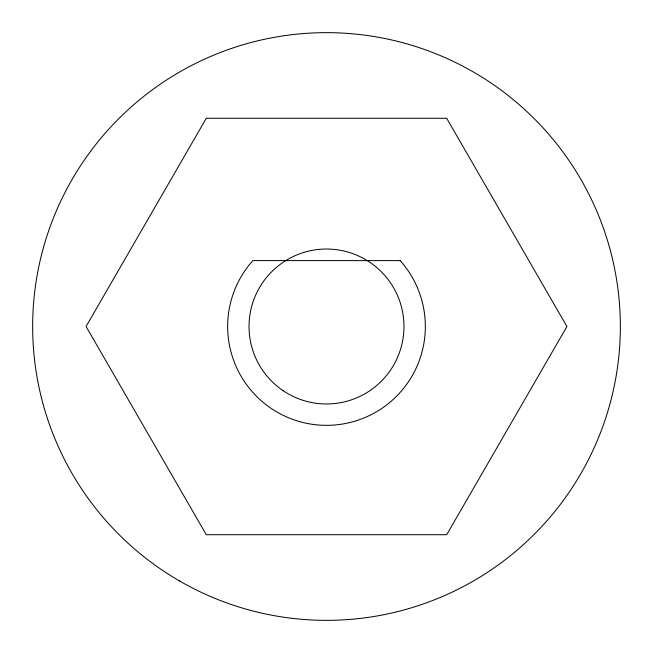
<?xml version="1.0" encoding="UTF-8"?>
<svg xmlns="http://www.w3.org/2000/svg" width="653" height="653" viewBox="0 0 653 653"><rect width="100%" height="100%" fill="white"/><g stroke="black" fill="none" stroke-linecap="round" stroke-linejoin="round"><path stroke-width="0.98" d="M206.291 118.291L86.074 326.5L206.291 534.709L446.709 534.709L566.926 326.5L446.709 118.291L206.291 118.291M400.175 260.604L252.825 260.604A98.84 98.84 0 0 0 257.919 397.677A98.84 98.84 0 0 0 395.081 397.677A98.84 98.84 0 0 0 400.175 260.604M179.575 580.982A293.85 293.85 0 0 0 620.35 326.5A293.85 293.85 0 0 0 179.575 72.018A293.85 293.85 0 0 0 179.575 580.982M283.084 390.657A77.47 77.47 0 0 0 403.774 332.018A77.47 77.47 0 0 0 292.642 256.817A77.47 77.47 0 0 0 283.084 390.657"/></g></svg>
